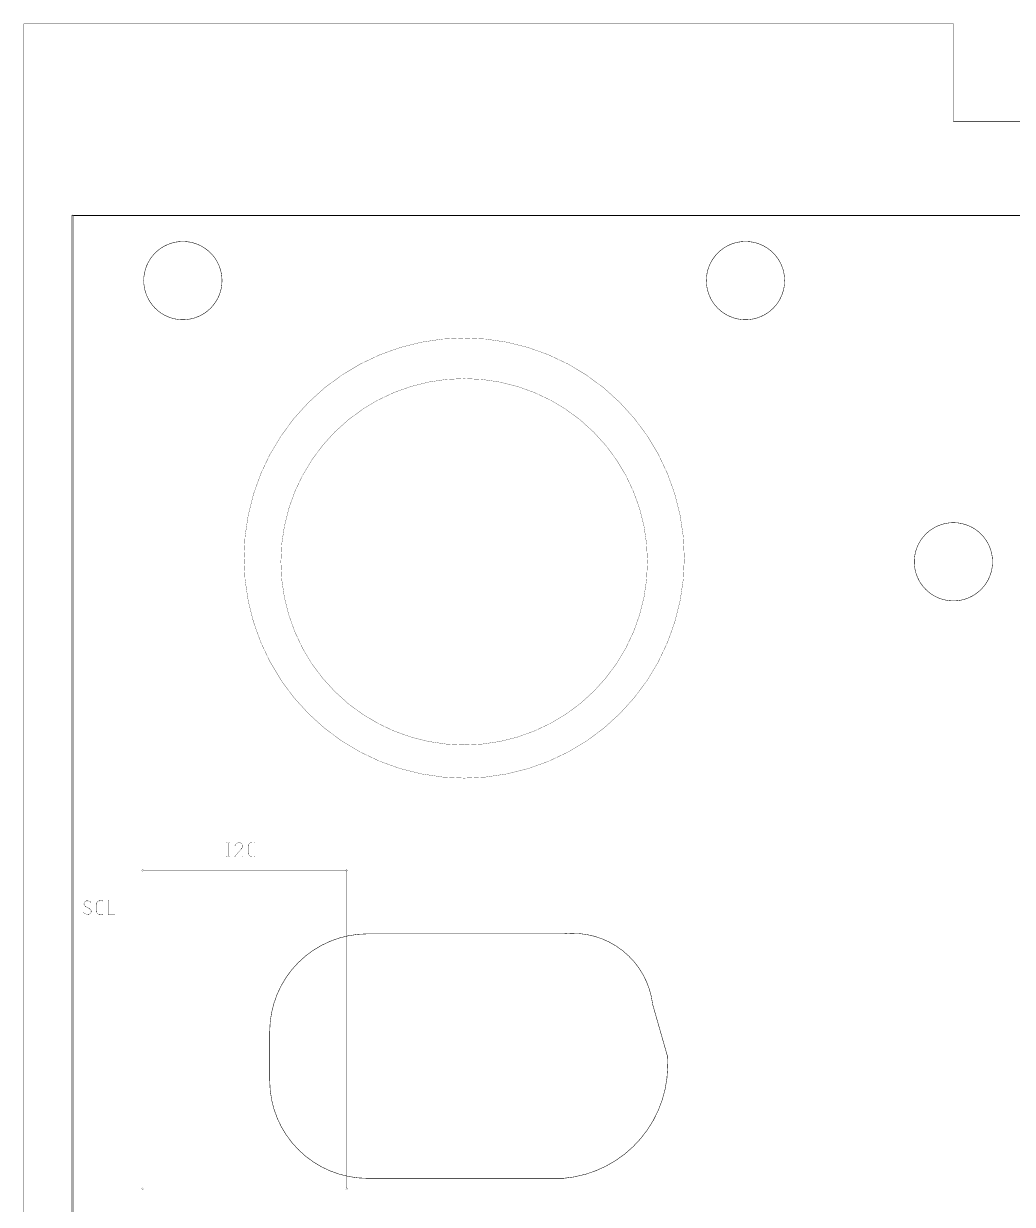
# Model space of a CAD drawing. Extents: x -6 to 78, y -6 to 158.
# Drawn here: x -1.68 to 38.74, y 109.61 to 157.9 of the extents above; entities that cross this region are included whole.
import ezdxf

# ---------------------------------------------------------------- set-up
doc = ezdxf.new("R2010")
doc.units = 0
doc.layers.add('20', color=31, linetype='CONTINUOUS')
doc.layers.add('48', color=253, linetype='CONTINUOUS')

msp = doc.modelspace()

# ---------------------------------------------------------------- linework, layer by layer
at = {"layer": '20', "const_width": 0.01}
for points in [[(0.356, 150.038), (72.365, 150.038)], [(0.356, -0.051), (0.356, 150.038)]]:
    msp.add_lwpolyline(points, dxfattribs=at)
at = {"layer": '20'}
for points, const_width in [([(0.356, 150.0405, 1), (0.356, 150.0355)], 0.005), ([(0.3585, 150.038, 1), (0.3535, 150.038)], 0.005), ([(16.331, 128.395, 1), (16.331, 143.381, 1), (16.331, 128.395)], 0.01)]:
    msp.add_lwpolyline(points, format="xyb", dxfattribs=dict(at, const_width=const_width))
at = {"layer": '48'}
for points, const_width in [([(-1.669, 157.893, 0.4142), (-1.674, 157.888)], 0.01), ([(-1.669, 157.893, 1), (-1.669, 157.883)], 0.01), ([(-1.6715, 157.888, 1), (-1.6765, 157.888)], 0.005), ([(-1.6765, 157.888, 1), (-1.6715, 157.888)], 0.005), ([(-1.664, 157.888, 0.4142), (-1.669, 157.893)], 0.01), ([(-1.669, 157.8955, 1), (-1.669, 157.8905)], 0.005), ([(-1.669, 157.8955, 1), (-1.669, 157.8905)], 0.005), ([(-1.669, 157.8855, 1), (-1.669, 157.8805)], 0.005), ([(-1.669, 157.8905, 1), (-1.669, 157.8955)], 0.005), ([(-1.669, 157.8905, 1), (-1.669, 157.8955)], 0.005), ([(-1.669, 157.8805, 1), (-1.669, 157.8855)], 0.005), ([(-1.6615, 157.888, 1), (-1.6665, 157.888)], 0.005), ([(-1.6665, 157.888, 1), (-1.6615, 157.888)], 0.005), ([(36.336, 157.888, 1), (36.326, 157.888)], 0.01), ([(36.3285, 157.888, 1), (36.3235, 157.888)], 0.005), ([(36.3235, 157.888, 1), (36.3285, 157.888)], 0.005), ([(36.336, 157.888, 0.4142), (36.331, 157.893)], 0.01), ([(36.331, 157.8955, 1), (36.331, 157.8905)], 0.005), ([(36.331, 157.883, 0.4142), (36.336, 157.888)], 0.01), ([(36.331, 157.8855, 1), (36.331, 157.8805)], 0.005), ([(36.331, 157.8905, 1), (36.331, 157.8955)], 0.005), ([(36.331, 157.8805, 1), (36.331, 157.8855)], 0.005), ([(36.3385, 157.888, 1), (36.3335, 157.888)], 0.005), ([(36.3385, 157.888, 1), (36.3335, 157.888)], 0.005), ([(36.3335, 157.888, 1), (36.3385, 157.888)], 0.005), ([(36.3335, 157.888, 1), (36.3385, 157.888)], 0.005), ([(36.331, 153.893, 0.4142), (36.326, 153.888)], 0.01), ([(36.326, 153.888, 0.4142), (36.331, 153.883)], 0.01), ([(36.3285, 153.888, 1), (36.3235, 153.888)], 0.005), ([(36.326, 153.888, 1), (36.336, 153.888)], 0.01), ([(36.3285, 153.888, 1), (36.3235, 153.888)], 0.005), ([(36.3235, 153.888, 1), (36.3285, 153.888)], 0.005), ([(36.3235, 153.888, 1), (36.3285, 153.888)], 0.005), ([(36.331, 153.8955, 1), (36.331, 153.8905)], 0.005), ([(36.331, 153.8855, 1), (36.331, 153.8805)], 0.005), ([(36.331, 153.8905, 1), (36.331, 153.8955)], 0.005), ([(36.331, 153.8805, 1), (36.331, 153.8855)], 0.005), ([(36.3385, 153.888, 1), (36.3335, 153.888)], 0.005), ([(36.3335, 153.888, 1), (36.3385, 153.888)], 0.005), ([(0.2933, 150.0594, 0.4142), (0.2883, 150.0544)], 0.01), ([(0.2933, 150.0594, 1), (0.2933, 150.0494)], 0.01), ([(0.2908, 150.0544, 1), (0.2858, 150.0544)], 0.005), ([(0.2858, 150.0544, 1), (0.2908, 150.0544)], 0.005), ([(0.2983, 150.0544, 0.4142), (0.2933, 150.0594)], 0.01), ([(0.2933, 150.0619, 1), (0.2933, 150.0569)], 0.005), ([(0.2933, 150.0619, 1), (0.2933, 150.0569)], 0.005), ([(0.2933, 150.0519, 1), (0.2933, 150.0469)], 0.005), ([(0.2933, 150.0569, 1), (0.2933, 150.0619)], 0.005), ([(0.2933, 150.0569, 1), (0.2933, 150.0619)], 0.005), ([(0.2933, 150.0469, 1), (0.2933, 150.0519)], 0.005), ([(0.3008, 150.0544, 1), (0.2958, 150.0544)], 0.005), ([(0.2958, 150.0544, 1), (0.3008, 150.0544)], 0.005), ([(0.3021, 150.0743, 0.4142), (0.2996, 150.0718)], 0.01), ([(0.3021, 150.0743, 1), (0.3021, 150.0693)], 0.01), ([(0.2971, 150.0718, 1), (0.3021, 150.0718)], 0.005), ([(0.3046, 150.0718, 0.4142), (0.3021, 150.0743)], 0.01), ([(0.3021, 150.0768, 1), (0.3021, 150.0718)], 0.005), ([(0.3046, 150.0718, 1), (0.2996, 150.0718)], 0.005), ([(0.3021, 150.0743, 1), (0.3021, 150.0693)], 0.005), ([(0.3046, 150.0693, 1), (0.2996, 150.0693)], 0.005), ([(0.2996, 150.0693, 1), (0.3046, 150.0693)], 0.005), ([(0.3021, 150.0718, 1), (0.3021, 150.0768)], 0.005), ([(0.3021, 150.0718, 1), (0.3021, 150.0768)], 0.005), ([(0.3021, 150.0718, 1), (0.3071, 150.0718)], 0.005), ([(0.3021, 150.0668, 1), (0.3021, 150.0718)], 0.005), ([(4.831, 145.783, 1), (4.831, 148.993, 1), (4.831, 145.783)], 0.01), ([(4.831, 145.793, 1), (4.831, 148.983, 1), (4.831, 145.793)], 0.01), ([(27.831, 145.783, 1), (27.831, 148.993, 1), (27.831, 145.783)], 0.01), ([(27.831, 145.793, 1), (27.831, 148.983, 1), (27.831, 145.793)], 0.01), ([(16.33, 145.04, 1), (16.33, 127.04)], 0.01), ([(16.33, 127.04, 1), (16.33, 145.04)], 0.01), ([(16.33, 145.0425, 1), (16.33, 145.0375)], 0.005), ([(16.33, 145.0375, 1), (16.33, 145.0425)], 0.005), ([(36.331, 134.283, 1), (36.331, 137.493, 1), (36.331, 134.283)], 0.01), ([(36.331, 134.293, 1), (36.331, 137.483, 1), (36.331, 134.293)], 0.01), ([(16.33, 127.0425, 1), (16.33, 127.0375)], 0.005), ([(16.33, 127.0375, 1), (16.33, 127.0425)], 0.005), ([(6.6162, 124.4125, 1), (6.6162, 124.3871)], 0.01), ([(6.6162, 124.4023, 1), (6.6162, 124.3973)], 0.005), ([(6.6162, 124.41, 1), (6.6162, 124.415)], 0.005), ([(6.6162, 124.3846, 1), (6.6162, 124.3896)], 0.005), ([(6.691, 124.3998, 1), (6.6656, 124.3998)], 0.01), ([(6.6631, 124.3998, 1), (6.6681, 124.3998)], 0.005), ([(6.6808, 124.3998, 1), (6.6758, 124.3998)], 0.005), ([(6.6885, 124.3998, 1), (6.6935, 124.3998)], 0.005), ([(6.7404, 124.3871, 1), (6.7404, 124.4125)], 0.01), ([(6.7404, 124.415, 1), (6.7404, 124.41)], 0.005), ([(6.7404, 124.3896, 1), (6.7404, 124.3846)], 0.005), ([(6.7404, 124.3973, 1), (6.7404, 124.4023)], 0.005), ([(6.9499, 124.2795, 1), (6.9741, 124.2717)], 0.01), ([(6.9523, 124.2787, 1), (6.9475, 124.2803)], 0.005), ([(7.1327, 124.3998, 0.3252), (6.962, 124.2756)], 0.01), ([(6.9596, 124.2764, 1), (6.9644, 124.2748)], 0.005), ([(6.9765, 124.2709, 1), (6.9717, 124.2725)], 0.005), ([(7.1327, 124.4125, 1), (7.1327, 124.3871)], 0.01), ([(7.1327, 124.3871, 1), (7.1327, 124.4125)], 0.01), ([(7.1327, 124.415, 1), (7.1327, 124.41)], 0.005), ([(7.2724, 124.2601, 0.4142), (7.1327, 124.3998)], 0.01), ([(7.1327, 124.4023, 1), (7.1327, 124.3973)], 0.005), ([(7.1327, 124.3896, 1), (7.1327, 124.3846)], 0.005), ([(7.1327, 124.41, 1), (7.1327, 124.415)], 0.005), ([(7.1327, 124.3973, 1), (7.1327, 124.4023)], 0.005), ([(7.1327, 124.3846, 1), (7.1327, 124.3896)], 0.005), ([(7.2171, 124.1606, 1), (7.2346, 124.1422)], 0.01), ([(7.2355, 124.1432, 1), (7.2162, 124.1597)], 0.01), ([(7.2143, 124.1613, 1), (7.2181, 124.1581)], 0.005), ([(7.2188, 124.1588, 1), (7.2154, 124.1624)], 0.005), ([(7.2259, 124.1514, 0.2053), (7.2724, 124.2601)], 0.01), ([(7.2242, 124.1532, 1), (7.2276, 124.1496)], 0.005), ([(7.2278, 124.1498, 1), (7.224, 124.153)], 0.005), ([(7.2363, 124.1404, 1), (7.2329, 124.144)], 0.005), ([(7.2336, 124.1448, 1), (7.2374, 124.1416)], 0.005), ([(7.2851, 124.2601, 1), (7.2597, 124.2601)], 0.01), ([(7.2597, 124.2601, 1), (7.2851, 124.2601)], 0.01), ([(7.2622, 124.2601, 1), (7.2572, 124.2601)], 0.005), ([(7.2572, 124.2601, 1), (7.2622, 124.2601)], 0.005), ([(7.2749, 124.2601, 1), (7.2699, 124.2601)], 0.005), ([(7.2699, 124.2601, 1), (7.2749, 124.2601)], 0.005), ([(7.2876, 124.2601, 1), (7.2826, 124.2601)], 0.005), ([(7.2826, 124.2601, 1), (7.2876, 124.2601)], 0.005), ([(7.5217, 124.2756, 1), (7.4963, 124.2756)], 0.01), ([(7.4963, 124.2756, 1), (7.5217, 124.2756)], 0.01), ([(7.4988, 124.2756, 1), (7.4938, 124.2756)], 0.005), ([(7.4938, 124.2756, 1), (7.4988, 124.2756)], 0.005), ([(7.6332, 124.3998, 0.4142), (7.509, 124.2756)], 0.01), ([(7.5115, 124.2756, 1), (7.5065, 124.2756)], 0.005), ([(7.5065, 124.2756, 1), (7.5115, 124.2756)], 0.005), ([(7.5242, 124.2756, 1), (7.5192, 124.2756)], 0.005), ([(7.5192, 124.2756, 1), (7.5242, 124.2756)], 0.005), ([(7.6332, 124.4125, 1), (7.6332, 124.3871)], 0.01), ([(7.6332, 124.3871, 1), (7.6332, 124.4125)], 0.01), ([(7.6332, 124.415, 1), (7.6332, 124.41)], 0.005), ([(7.6332, 124.4023, 1), (7.6332, 124.3973)], 0.005), ([(7.6332, 124.3896, 1), (7.6332, 124.3846)], 0.005), ([(7.6332, 124.41, 1), (7.6332, 124.415)], 0.005), ([(7.6332, 124.3973, 1), (7.6332, 124.4023)], 0.005), ([(7.6332, 124.3846, 1), (7.6332, 124.3896)], 0.005), ([(7.7573, 124.3871, 1), (7.7573, 124.4125)], 0.01), ([(7.7573, 124.415, 1), (7.7573, 124.41)], 0.005), ([(7.7573, 124.3896, 1), (7.7573, 124.3846)], 0.005), ([(7.7573, 124.3973, 1), (7.7573, 124.4023)], 0.005), ([(6.6162, 123.8537, 1), (6.6162, 123.8283)], 0.01), ([(6.6162, 123.8435, 1), (6.6162, 123.8385)], 0.005), ([(6.6162, 123.8512, 1), (6.6162, 123.8562)], 0.005), ([(6.6162, 123.8258, 1), (6.6162, 123.8308)], 0.005), ([(6.6656, 123.841, 1), (6.691, 123.841)], 0.01), ([(6.6681, 123.841, 1), (6.6631, 123.841)], 0.005), ([(6.6758, 123.841, 1), (6.6808, 123.841)], 0.005), ([(6.6935, 123.841, 1), (6.6885, 123.841)], 0.005), ([(6.7404, 123.8283, 1), (6.7404, 123.8537)], 0.01), ([(6.7404, 123.8562, 1), (6.7404, 123.8512)], 0.005), ([(6.7404, 123.8308, 1), (6.7404, 123.8258)], 0.005), ([(6.7404, 123.8385, 1), (6.7404, 123.8435)], 0.005), ([(6.962, 123.8537, 1), (6.962, 123.8283)], 0.01), ([(6.9523, 123.8492, 1), (6.9717, 123.8328)], 0.01), ([(6.9542, 123.8476, 1), (6.9504, 123.8508)], 0.005), ([(6.962, 123.8435, 1), (6.962, 123.8385)], 0.005), ([(6.9601, 123.8426, 1), (6.9639, 123.8394)], 0.005), ([(6.962, 123.8512, 1), (6.962, 123.8562)], 0.005), ([(6.962, 123.8258, 1), (6.962, 123.8308)], 0.005), ([(6.9736, 123.8312, 1), (6.9698, 123.8344)], 0.005), ([(7.2724, 123.8283, 1), (7.2724, 123.8537)], 0.01), ([(7.2724, 123.8562, 1), (7.2724, 123.8512)], 0.005), ([(7.2724, 123.8308, 1), (7.2724, 123.8258)], 0.005), ([(7.2724, 123.8385, 1), (7.2724, 123.8435)], 0.005), ([(7.5217, 123.9652, 1), (7.4963, 123.9652)], 0.01), ([(7.4963, 123.9652, 1), (7.5217, 123.9652)], 0.01), ([(7.4988, 123.9652, 1), (7.4938, 123.9652)], 0.005), ([(7.4938, 123.9652, 1), (7.4988, 123.9652)], 0.005), ([(7.509, 123.9652, 0.4142), (7.6332, 123.841)], 0.01), ([(7.5115, 123.9652, 1), (7.5065, 123.9652)], 0.005), ([(7.5065, 123.9652, 1), (7.5115, 123.9652)], 0.005), ([(7.5242, 123.9652, 1), (7.5192, 123.9652)], 0.005), ([(7.5192, 123.9652, 1), (7.5242, 123.9652)], 0.005), ([(7.6332, 123.8537, 1), (7.6332, 123.8283)], 0.01), ([(7.6332, 123.8283, 1), (7.6332, 123.8537)], 0.01), ([(7.6332, 123.8562, 1), (7.6332, 123.8512)], 0.005), ([(7.6332, 123.8435, 1), (7.6332, 123.8385)], 0.005), ([(7.6332, 123.8308, 1), (7.6332, 123.8258)], 0.005), ([(7.6332, 123.8512, 1), (7.6332, 123.8562)], 0.005), ([(7.6332, 123.8385, 1), (7.6332, 123.8435)], 0.005), ([(7.6332, 123.8258, 1), (7.6332, 123.8308)], 0.005), ([(7.7573, 123.8283, 1), (7.7573, 123.8537)], 0.01), ([(7.7573, 123.8562, 1), (7.7573, 123.8512)], 0.005), ([(7.7573, 123.8308, 1), (7.7573, 123.8258)], 0.005), ([(7.7573, 123.8385, 1), (7.7573, 123.8435)], 0.005), ([(3.1872, 123.2917, 1), (3.1872, 123.2282)], 0.01), ([(3.219, 123.2599, 1), (3.1555, 123.2599)], 0.01), ([(3.153, 123.2599, 1), (3.158, 123.2599)], 0.005), ([(3.1897, 123.2599, 1), (3.1847, 123.2599)], 0.005), ([(3.1872, 123.2624, 1), (3.1872, 123.2574)], 0.005), ([(3.1897, 123.2282, 1), (3.1847, 123.2282)], 0.005), ([(3.1847, 123.2282, 1), (3.1897, 123.2282)], 0.005), ([(3.1872, 123.2892, 1), (3.1872, 123.2942)], 0.005), ([(3.1872, 123.2257, 1), (3.1872, 123.2307)], 0.005), ([(3.2165, 123.2599, 1), (3.2215, 123.2599)], 0.005), ([(11.5502, 123.2599, 1), (11.4867, 123.2599)], 0.01), ([(11.4842, 123.2599, 1), (11.4892, 123.2599)], 0.005), ([(11.5184, 123.2282, 1), (11.5184, 123.2917)], 0.01), ([(11.5184, 123.2942, 1), (11.5184, 123.2892)], 0.005), ([(11.5209, 123.2599, 1), (11.5159, 123.2599)], 0.005), ([(11.5209, 123.2282, 1), (11.5159, 123.2282)], 0.005), ([(11.5184, 123.2307, 1), (11.5184, 123.2257)], 0.005), ([(11.5159, 123.2282, 1), (11.5209, 123.2282)], 0.005), ([(11.5184, 123.2574, 1), (11.5184, 123.2624)], 0.005), ([(11.5477, 123.2599, 1), (11.5527, 123.2599)], 0.005), ([(0.8024, 121.8974, 1), (0.777, 121.8974)], 0.01), ([(0.777, 121.8974, 1), (0.8024, 121.8974)], 0.01), ([(0.7795, 121.8974, 1), (0.7745, 121.8974)], 0.005), ([(0.7745, 121.8974, 1), (0.7795, 121.8974)], 0.005), ([(0.9139, 122.0216, 0.4142), (0.7897, 121.8974)], 0.01), ([(0.7897, 121.8974, 0.2656), (0.8518, 121.7888)], 0.01), ([(0.7922, 121.8974, 1), (0.7872, 121.8974)], 0.005), ([(0.7872, 121.8974, 1), (0.7922, 121.8974)], 0.005), ([(0.8049, 121.8974, 1), (0.7999, 121.8974)], 0.005), ([(0.7999, 121.8974, 1), (0.8049, 121.8974)], 0.005), ([(0.8579, 121.7999, 1), (0.8457, 121.7776)], 0.01), ([(0.8467, 121.78, 1), (0.8441, 121.7756)], 0.005), ([(0.8454, 121.7778, 1), (0.8583, 121.7997)], 0.01), ([(0.8445, 121.7754, 1), (0.8469, 121.7798)], 0.005), ([(0.853, 121.791, 1), (0.8506, 121.7866)], 0.005), ([(0.8505, 121.7866, 1), (0.8531, 121.791)], 0.005), ([(0.8596, 121.8019, 1), (0.857, 121.7975)], 0.005), ([(0.8567, 121.7977, 1), (0.8591, 121.8021)], 0.005), ([(0.9139, 122.0343, 1), (0.9139, 122.0089)], 0.01), ([(0.9139, 122.0089, 1), (0.9139, 122.0343)], 0.01), ([(0.9139, 122.0368, 1), (0.9139, 122.0318)], 0.005), ([(1.0536, 121.975, 0.1623), (0.9139, 122.0216)], 0.01), ([(0.9139, 122.0241, 1), (0.9139, 122.0191)], 0.005), ([(0.9139, 122.0114, 1), (0.9139, 122.0064)], 0.005), ([(0.9139, 122.0318, 1), (0.9139, 122.0368)], 0.005), ([(0.9139, 122.0191, 1), (0.9139, 122.0241)], 0.005), ([(0.9139, 122.0064, 1), (0.9139, 122.0114)], 0.005), ([(1.029, 121.7066, 1), (1.0161, 121.6847)], 0.01), ([(1.0165, 121.6845, 1), (1.0286, 121.7068)], 0.01), ([(1.0239, 121.6978, 1), (1.0213, 121.6934)], 0.005), ([(1.0846, 121.587, 0.2656), (1.0226, 121.6956)], 0.01), ([(1.0214, 121.6934, 1), (1.0238, 121.6978)], 0.005), ([(1.0298, 121.709, 1), (1.0274, 121.7046)], 0.005), ([(1.0277, 121.7044, 1), (1.0303, 121.7088)], 0.005), ([(1.046, 121.9649, 1), (1.0612, 121.9852)], 0.01), ([(1.0475, 121.9669, 1), (1.0445, 121.9629)], 0.005), ([(1.0521, 121.973, 1), (1.0551, 121.977)], 0.005), ([(1.0627, 121.9872, 1), (1.0597, 121.9832)], 0.005), ([(1.3156, 121.8974, 1), (1.2902, 121.8974)], 0.01), ([(1.2902, 121.8974, 1), (1.3156, 121.8974)], 0.01), ([(1.2927, 121.8974, 1), (1.2877, 121.8974)], 0.005), ([(1.2877, 121.8974, 1), (1.2927, 121.8974)], 0.005), ([(1.4271, 122.0216, 0.4142), (1.3029, 121.8974)], 0.01), ([(1.3054, 121.8974, 1), (1.3004, 121.8974)], 0.005), ([(1.3004, 121.8974, 1), (1.3054, 121.8974)], 0.005), ([(1.3181, 121.8974, 1), (1.3131, 121.8974)], 0.005), ([(1.3131, 121.8974, 1), (1.3181, 121.8974)], 0.005), ([(1.4271, 122.0343, 1), (1.4271, 122.0089)], 0.01), ([(1.4271, 122.0089, 1), (1.4271, 122.0343)], 0.01), ([(1.4271, 122.0368, 1), (1.4271, 122.0318)], 0.005), ([(1.4271, 122.0241, 1), (1.4271, 122.0191)], 0.005), ([(1.4271, 122.0114, 1), (1.4271, 122.0064)], 0.005), ([(1.4271, 122.0318, 1), (1.4271, 122.0368)], 0.005), ([(1.4271, 122.0191, 1), (1.4271, 122.0241)], 0.005), ([(1.4271, 122.0064, 1), (1.4271, 122.0114)], 0.005), ([(1.5513, 122.0089, 1), (1.5513, 122.0343)], 0.01), ([(1.5513, 122.0368, 1), (1.5513, 122.0318)], 0.005), ([(1.5513, 122.0114, 1), (1.5513, 122.0064)], 0.005), ([(1.5513, 122.0191, 1), (1.5513, 122.0241)], 0.005), ([(1.7938, 122.0216, 1), (1.7684, 122.0216)], 0.01), ([(1.7659, 122.0216, 1), (1.7709, 122.0216)], 0.005), ([(1.7836, 122.0216, 1), (1.7786, 122.0216)], 0.005), ([(1.7913, 122.0216, 1), (1.7963, 122.0216)], 0.005), ([(0.7832, 121.5494, 1), (0.7652, 121.5315)], 0.01), ([(0.7634, 121.5297, 1), (0.767, 121.5333)], 0.005), ([(0.7742, 121.5404, 0.2), (0.9605, 121.4628)], 0.01), ([(0.776, 121.5422, 1), (0.7724, 121.5386)], 0.005), ([(0.7814, 121.5476, 1), (0.785, 121.5512)], 0.005), ([(0.9605, 121.4755, 1), (0.9605, 121.4501)], 0.01), ([(0.9605, 121.4628, 0.4142), (1.0846, 121.587)], 0.01), ([(0.9605, 121.4501, 1), (0.9605, 121.4755)], 0.01), ([(0.9605, 121.478, 1), (0.9605, 121.473)], 0.005), ([(0.9605, 121.4653, 1), (0.9605, 121.4603)], 0.005), ([(0.9605, 121.4526, 1), (0.9605, 121.4476)], 0.005), ([(0.9605, 121.473, 1), (0.9605, 121.478)], 0.005), ([(0.9605, 121.4603, 1), (0.9605, 121.4653)], 0.005), ([(0.9605, 121.4476, 1), (0.9605, 121.4526)], 0.005), ([(1.0177, 121.6867, 1), (1.0153, 121.6823)], 0.005), ([(1.0148, 121.6825, 1), (1.0174, 121.6869)], 0.005), ([(1.0973, 121.587, 1), (1.0719, 121.587)], 0.01), ([(1.0719, 121.587, 1), (1.0973, 121.587)], 0.01), ([(1.0744, 121.587, 1), (1.0694, 121.587)], 0.005), ([(1.0694, 121.587, 1), (1.0744, 121.587)], 0.005), ([(1.0871, 121.587, 1), (1.0821, 121.587)], 0.005), ([(1.0821, 121.587, 1), (1.0871, 121.587)], 0.005), ([(1.0998, 121.587, 1), (1.0948, 121.587)], 0.005), ([(1.0948, 121.587, 1), (1.0998, 121.587)], 0.005), ([(1.3156, 121.587, 1), (1.2902, 121.587)], 0.01), ([(1.2902, 121.587, 1), (1.3156, 121.587)], 0.01), ([(1.2927, 121.587, 1), (1.2877, 121.587)], 0.005), ([(1.2877, 121.587, 1), (1.2927, 121.587)], 0.005), ([(1.3029, 121.587, 0.4142), (1.4271, 121.4628)], 0.01), ([(1.3054, 121.587, 1), (1.3004, 121.587)], 0.005), ([(1.3004, 121.587, 1), (1.3054, 121.587)], 0.005), ([(1.3181, 121.587, 1), (1.3131, 121.587)], 0.005), ([(1.3131, 121.587, 1), (1.3181, 121.587)], 0.005), ([(1.4271, 121.4755, 1), (1.4271, 121.4501)], 0.01), ([(1.4271, 121.4501, 1), (1.4271, 121.4755)], 0.01), ([(1.4271, 121.478, 1), (1.4271, 121.473)], 0.005), ([(1.4271, 121.4653, 1), (1.4271, 121.4603)], 0.005), ([(1.4271, 121.4526, 1), (1.4271, 121.4476)], 0.005), ([(1.4271, 121.473, 1), (1.4271, 121.478)], 0.005), ([(1.4271, 121.4603, 1), (1.4271, 121.4653)], 0.005), ([(1.4271, 121.4476, 1), (1.4271, 121.4526)], 0.005), ([(1.5513, 121.4501, 1), (1.5513, 121.4755)], 0.01), ([(1.5513, 121.478, 1), (1.5513, 121.473)], 0.005), ([(1.5513, 121.4526, 1), (1.5513, 121.4476)], 0.005), ([(1.5513, 121.4603, 1), (1.5513, 121.4653)], 0.005), ([(1.7811, 121.4755, 1), (1.7811, 121.4501)], 0.01), ([(1.7684, 121.4628, 0.4142), (1.7811, 121.4501)], 0.01), ([(1.7709, 121.4628, 1), (1.7659, 121.4628)], 0.005), ([(1.7836, 121.4755, 1), (1.7786, 121.4755)], 0.005), ([(1.7786, 121.4755, 1), (1.7836, 121.4755)], 0.005), ([(1.7811, 121.4501, 0.4142), (1.7938, 121.4628)], 0.01), ([(1.7811, 121.4653, 1), (1.7811, 121.4603)], 0.005), ([(1.7786, 121.4628, 1), (1.7836, 121.4628)], 0.005), ([(1.7811, 121.4526, 1), (1.7811, 121.4476)], 0.005), ([(1.7811, 121.473, 1), (1.7811, 121.478)], 0.005), ([(1.7811, 121.4476, 1), (1.7811, 121.4526)], 0.005), ([(1.7811, 121.4476, 1), (1.7811, 121.4526)], 0.005), ([(1.7963, 121.4628, 1), (1.7913, 121.4628)], 0.005), ([(2.0295, 121.4501, 1), (2.0295, 121.4755)], 0.01), ([(2.0295, 121.478, 1), (2.0295, 121.473)], 0.005), ([(2.0295, 121.4526, 1), (2.0295, 121.4476)], 0.005), ([(2.0295, 121.4603, 1), (2.0295, 121.4653)], 0.005), ([(12.3812, 120.6749, 0.4142), (8.3762, 116.6699)], 0.01), ([(12.3812, 120.6649, 0.4142), (8.3862, 116.6699)], 0.01), ([(12.3812, 120.6749, 1), (12.3812, 120.6649)], 0.01), ([(12.3812, 120.6649, 1), (12.3812, 120.6749)], 0.01), ([(12.3812, 120.6774, 1), (12.3812, 120.6724)], 0.005), ([(12.3812, 120.6774, 1), (12.3812, 120.6724)], 0.005), ([(12.3812, 120.6674, 1), (12.3812, 120.6624)], 0.005), ([(12.3812, 120.6674, 1), (12.3812, 120.6624)], 0.005), ([(12.3812, 120.6724, 1), (12.3812, 120.6774)], 0.005), ([(12.3812, 120.6724, 1), (12.3812, 120.6774)], 0.005), ([(12.3812, 120.6624, 1), (12.3812, 120.6674)], 0.005), ([(12.3812, 120.6624, 1), (12.3812, 120.6674)], 0.005), ([(20.3812, 120.6749, 1), (20.3812, 120.6649)], 0.01), ([(24.0402, 117.7859, 0.4142), (20.3812, 120.6749)], 0.01), ([(24.0302, 117.7859, 0.4142), (20.3812, 120.6649)], 0.01), ([(20.3812, 120.6649, 1), (20.3812, 120.6749)], 0.01), ([(20.3812, 120.6774, 1), (20.3812, 120.6724)], 0.005), ([(20.3809, 120.6774, 1), (20.3815, 120.6724)], 0.005), ([(20.3812, 120.6674, 1), (20.3812, 120.6624)], 0.005), ([(20.3809, 120.6674, 1), (20.3815, 120.6624)], 0.005), ([(20.3812, 120.6724, 1), (20.3812, 120.6774)], 0.005), ([(20.3812, 120.6724, 1), (20.3812, 120.6774)], 0.005), ([(20.3812, 120.6624, 1), (20.3812, 120.6674)], 0.005), ([(20.3812, 120.6624, 1), (20.3812, 120.6674)], 0.005), ([(24.0402, 117.7859, 1), (24.0302, 117.7859)], 0.01), ([(24.0326, 117.7866, 1), (24.0278, 117.7852)], 0.005), ([(24.0302, 117.7859, 1), (24.0402, 117.7859)], 0.01), ([(24.0327, 117.7859, 1), (24.0277, 117.7859)], 0.005), ([(24.0277, 117.7856, 1), (24.0327, 117.7862)], 0.005), ([(24.0277, 117.7859, 1), (24.0327, 117.7859)], 0.005), ([(24.0426, 117.7866, 1), (24.0378, 117.7852)], 0.005), ([(24.0427, 117.7859, 1), (24.0377, 117.7859)], 0.005), ([(24.0377, 117.7856, 1), (24.0427, 117.7862)], 0.005), ([(24.0377, 117.7859, 1), (24.0427, 117.7859)], 0.005), ([(8.3862, 116.6699, 1), (8.3762, 116.6699)], 0.01), ([(8.3787, 116.6699, 1), (8.3737, 116.6699)], 0.005), ([(8.3762, 116.6699, 1), (8.3862, 116.6699)], 0.01), ([(8.3787, 116.6699, 1), (8.3737, 116.6699)], 0.005), ([(8.3737, 116.6699, 1), (8.3787, 116.6699)], 0.005), ([(8.3737, 116.6699, 1), (8.3787, 116.6699)], 0.005), ([(8.3887, 116.6699, 1), (8.3837, 116.6699)], 0.005), ([(8.3887, 116.6699, 1), (8.3837, 116.6699)], 0.005), ([(8.3837, 116.6699, 1), (8.3887, 116.6699)], 0.005), ([(8.3837, 116.6699, 1), (8.3887, 116.6699)], 0.005), ([(20.3812, 110.6649, 0.4142), (24.6402, 115.6859)], 0.01), ([(20.3812, 110.6749, 0.4142), (24.6302, 115.6859)], 0.01), ([(24.6402, 115.6859, 1), (24.6302, 115.6859)], 0.01), ([(24.6302, 115.6859, 1), (24.6402, 115.6859)], 0.01), ([(24.6327, 115.6859, 1), (24.6277, 115.6859)], 0.005), ([(24.6327, 115.6861, 1), (24.6277, 115.6857)], 0.005), ([(24.6277, 115.6859, 1), (24.6327, 115.6859)], 0.005), ([(24.6278, 115.6852, 1), (24.6326, 115.6866)], 0.005), ([(24.6427, 115.6859, 1), (24.6377, 115.6859)], 0.005), ([(24.6427, 115.6861, 1), (24.6377, 115.6857)], 0.005), ([(24.6377, 115.6859, 1), (24.6427, 115.6859)], 0.005), ([(24.6378, 115.6852, 1), (24.6426, 115.6866)], 0.005), ([(8.3862, 114.6699, 1), (8.3762, 114.6699)], 0.01), ([(8.3762, 114.6699, 0.4142), (12.3812, 110.6649)], 0.01), ([(8.3787, 114.6699, 1), (8.3737, 114.6699)], 0.005), ([(8.3762, 114.6699, 1), (8.3862, 114.6699)], 0.01), ([(8.3787, 114.6699, 1), (8.3737, 114.6699)], 0.005), ([(8.3737, 114.6699, 1), (8.3787, 114.6699)], 0.005), ([(8.3737, 114.6699, 1), (8.3787, 114.6699)], 0.005), ([(8.3862, 114.6699, 0.4142), (12.3812, 110.6749)], 0.01), ([(8.3887, 114.6699, 1), (8.3837, 114.6699)], 0.005), ([(8.3887, 114.6699, 1), (8.3837, 114.6699)], 0.005), ([(8.3837, 114.6699, 1), (8.3887, 114.6699)], 0.005), ([(8.3837, 114.6699, 1), (8.3887, 114.6699)], 0.005), ([(12.3812, 110.6749, 1), (12.3812, 110.6649)], 0.01), ([(12.3812, 110.6774, 1), (12.3812, 110.6724)], 0.005), ([(12.3812, 110.6649, 1), (12.3812, 110.6749)], 0.01), ([(12.3812, 110.6774, 1), (12.3812, 110.6724)], 0.005), ([(12.3812, 110.6674, 1), (12.3812, 110.6624)], 0.005), ([(12.3812, 110.6674, 1), (12.3812, 110.6624)], 0.005), ([(12.3812, 110.6724, 1), (12.3812, 110.6774)], 0.005), ([(12.3812, 110.6724, 1), (12.3812, 110.6774)], 0.005), ([(12.3812, 110.6624, 1), (12.3812, 110.6674)], 0.005), ([(12.3812, 110.6624, 1), (12.3812, 110.6674)], 0.005), ([(20.3812, 110.6749, 1), (20.3812, 110.6649)], 0.01), ([(20.381, 110.6774, 1), (20.3814, 110.6724)], 0.005), ([(20.3812, 110.6649, 1), (20.3812, 110.6749)], 0.01), ([(20.3812, 110.6774, 1), (20.3812, 110.6724)], 0.005), ([(20.381, 110.6674, 1), (20.3814, 110.6624)], 0.005), ([(20.3812, 110.6674, 1), (20.3812, 110.6624)], 0.005), ([(20.3812, 110.6724, 1), (20.3812, 110.6774)], 0.005), ([(20.3812, 110.6724, 1), (20.3812, 110.6774)], 0.005), ([(20.3812, 110.6624, 1), (20.3812, 110.6674)], 0.005), ([(20.3812, 110.6624, 1), (20.3812, 110.6674)], 0.005), ([(3.1872, 110.2807, 1), (3.1872, 110.2172)], 0.01), ([(3.1555, 110.2489, 1), (3.219, 110.2489)], 0.01), ([(3.158, 110.2489, 1), (3.153, 110.2489)], 0.005), ([(3.1872, 110.2514, 1), (3.1872, 110.2464)], 0.005), ([(3.1847, 110.2489, 1), (3.1897, 110.2489)], 0.005), ([(3.1872, 110.2782, 1), (3.1872, 110.2832)], 0.005), ([(3.1872, 110.2147, 1), (3.1872, 110.2197)], 0.005), ([(3.219, 110.2514, 1), (3.219, 110.2464)], 0.005), ([(3.2215, 110.2489, 1), (3.2165, 110.2489)], 0.005), ([(3.219, 110.2464, 1), (3.219, 110.2514)], 0.005), ([(11.4867, 110.2489, 1), (11.5502, 110.2489)], 0.01), ([(11.4892, 110.2489, 1), (11.4842, 110.2489)], 0.005), ([(11.5209, 110.2807, 1), (11.5159, 110.2807)], 0.005), ([(11.5184, 110.2172, 1), (11.5184, 110.2807)], 0.01), ([(11.5184, 110.2832, 1), (11.5184, 110.2782)], 0.005), ([(11.5159, 110.2807, 1), (11.5209, 110.2807)], 0.005), ([(11.5159, 110.2489, 1), (11.5209, 110.2489)], 0.005), ([(11.5184, 110.2197, 1), (11.5184, 110.2147)], 0.005), ([(11.5184, 110.2464, 1), (11.5184, 110.2514)], 0.005), ([(11.5527, 110.2489, 1), (11.5477, 110.2489)], 0.005)]:
    msp.add_lwpolyline(points, format="xyb", dxfattribs=dict(at, const_width=const_width))
at = {"layer": '48', "const_width": 0.01}
for points in [[(-1.674, 157.888), (-1.674, 75.888)], [(36.331, 157.893), (-1.669, 157.893)], [(-1.669, 157.883), (36.331, 157.883)], [(-1.664, 75.888), (-1.664, 157.888)], [(36.326, 157.888), (36.326, 153.888)], [(36.336, 153.888), (36.336, 157.888)], [(78.331, 153.893), (36.331, 153.893)], [(36.331, 153.883), (78.331, 153.883)], [(0.2883, 150.0544), (0.2883, 0.0544)], [(72.2933, 150.0594), (0.2933, 150.0594)], [(0.2933, 150.0494), (72.2933, 150.0494)], [(0.2983, 0.0544), (0.2983, 150.0544)], [(0.3021, 150.0693), (0.3021, 150.0718)], [(0.3021, 150.0718), (72.3021, 150.0718)], [(0.3021, 0.0718), (0.3021, 150.0693)], [(6.6162, 124.3998), (6.7404, 124.3998)], [(6.6783, 124.3998), (6.6783, 123.841)], [(7.2259, 124.1514), (6.962, 123.841)], [(7.509, 123.9652), (7.509, 124.2756)], [(7.6332, 124.3998), (7.7573, 124.3998)], [(6.6162, 123.841), (6.7404, 123.841)], [(6.962, 123.841), (7.2724, 123.841)], [(7.7573, 123.841), (7.6332, 123.841)], [(3.1872, 123.2282), (3.1872, 123.2599)], [(3.1872, 123.2599), (11.5184, 123.2599)], [(3.1872, 110.2489), (3.1872, 123.2282)], [(11.5184, 123.2599), (11.5184, 123.2282)], [(11.5184, 123.2282), (11.5184, 110.2807)], [(1.0226, 121.6956), (0.8518, 121.7888)], [(1.3029, 121.587), (1.3029, 121.8974)], [(1.4271, 122.0216), (1.5513, 122.0216)], [(1.7811, 122.0216), (1.7811, 121.4755)], [(1.5513, 121.4628), (1.4271, 121.4628)], [(1.7811, 121.4755), (1.7811, 121.4628)], [(1.7811, 121.4628), (2.0295, 121.4628)], [(20.3812, 120.6749), (12.3812, 120.6749)], [(12.3812, 120.6649), (20.3812, 120.6649)], [(24.0302, 117.7859), (24.6302, 115.6859)], [(24.6402, 115.6859), (24.0402, 117.7859)], [(8.3762, 116.6699), (8.3762, 114.6699)], [(8.3862, 114.6699), (8.3862, 116.6699)], [(20.3812, 110.6749), (12.3812, 110.6749)], [(12.3812, 110.6649), (20.3812, 110.6649)], [(3.219, 110.2489), (3.1872, 110.2489)], [(11.5184, 110.2489), (3.219, 110.2489)], [(11.5184, 110.2807), (11.5184, 110.2489)]]:
    msp.add_lwpolyline(points, dxfattribs=at)

doc.saveas('drawing.dxf')
